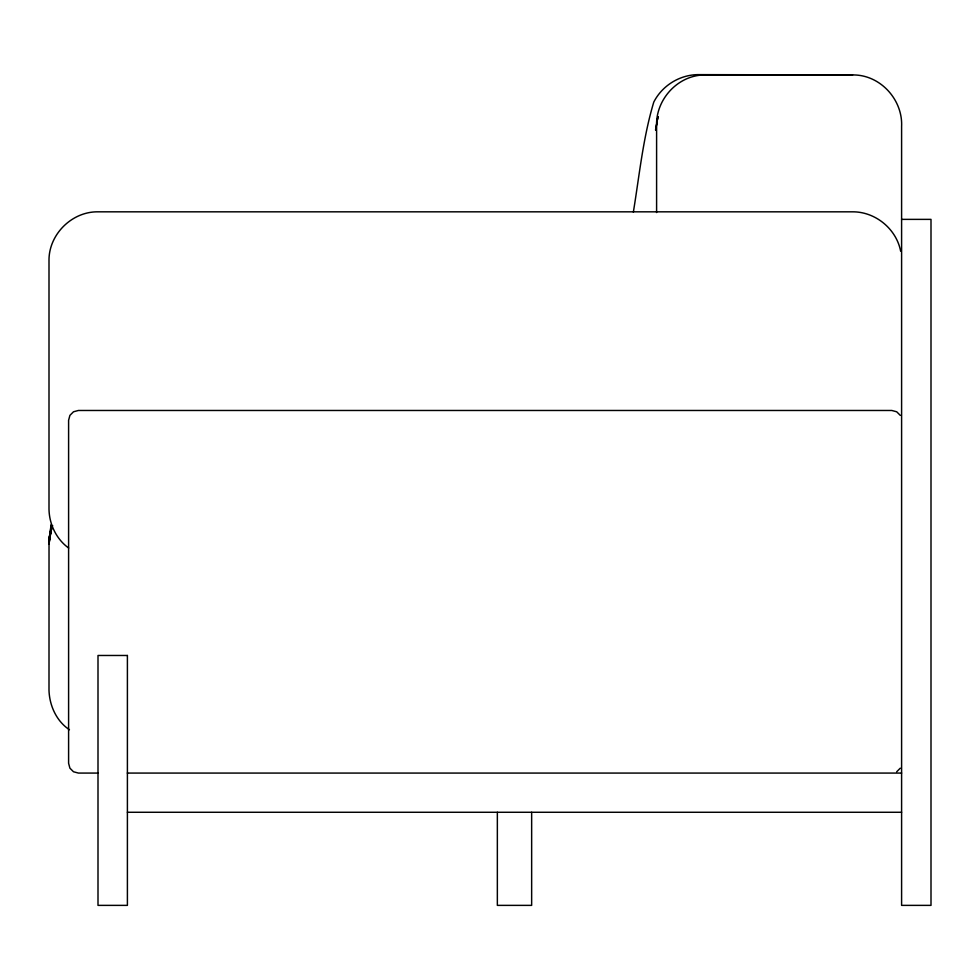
<?xml version="1.0" encoding="UTF-8"?>
<svg xmlns="http://www.w3.org/2000/svg" width="980" height="980" viewBox="0 0 980 980"><rect width="100%" height="100%" fill="white"/><g stroke="black" fill="none" stroke-linecap="round" stroke-linejoin="round"><path stroke-width="1.47" d="M49 543.765L50.789 530.866L52.32 526.052L49.956 533.782L49.025 541.928L49 690.422C49.515 705.686 56.485 721.158 69.445 729.745M49 544.133L51.389 528.196L52.663 525.525M49.441 540.654L49 543.422L49.698 535.239L52.283 526.125L49 540.531L50.789 530.878M49 543.373L49.723 535.154L51.328 529.751M51.193 525.599L49 542.014L49.698 535.239M633.35 212.121C639.389 175.371 643.027 137.763 653.795 102.055C662.174 85.677 679.397 74.946 697.785 74.627L852.6 74.946C880.028 74.505 902.886 99.495 901.6 126.494L901.6 905.373L931 905.373L931 219.373L901.6 219.373M49 540.531L51.107 524.533M49.87 537.885L51.389 528.196M657.053 122.145L655.571 130.144L657.923 116.816M657.556 119.474L658.07 116.743M49 542.014L50.372 535.19M896.7 771.762L900.289 768.173M808.267 74.97L852.6 74.946L705.6 74.946C678.172 74.505 655.314 99.495 656.6 126.494L656.6 212.538M98.282 773.073L78.4 773.073L73.5 771.762L69.911 768.173L68.6 763.273L68.6 420.273L69.911 415.373L73.5 411.784L78.4 410.473L891.8 410.473L896.7 411.784L900.289 415.373M127.327 773.073L901.6 773.073M127.4 812.273L901.6 812.273M68.661 548.028C56.325 539.159 49.221 524.165 49 509.098L49 260.754C48.608 234.563 71.822 211.435 98 211.827L852.6 211.827C875.336 211.668 896.369 228.867 900.657 251.211M531.65 812.273L531.65 905.373L497.35 905.373L497.35 812.273M127.4 655.473L98 655.473L98 905.373L127.4 905.373L127.4 655.473"/></g></svg>
